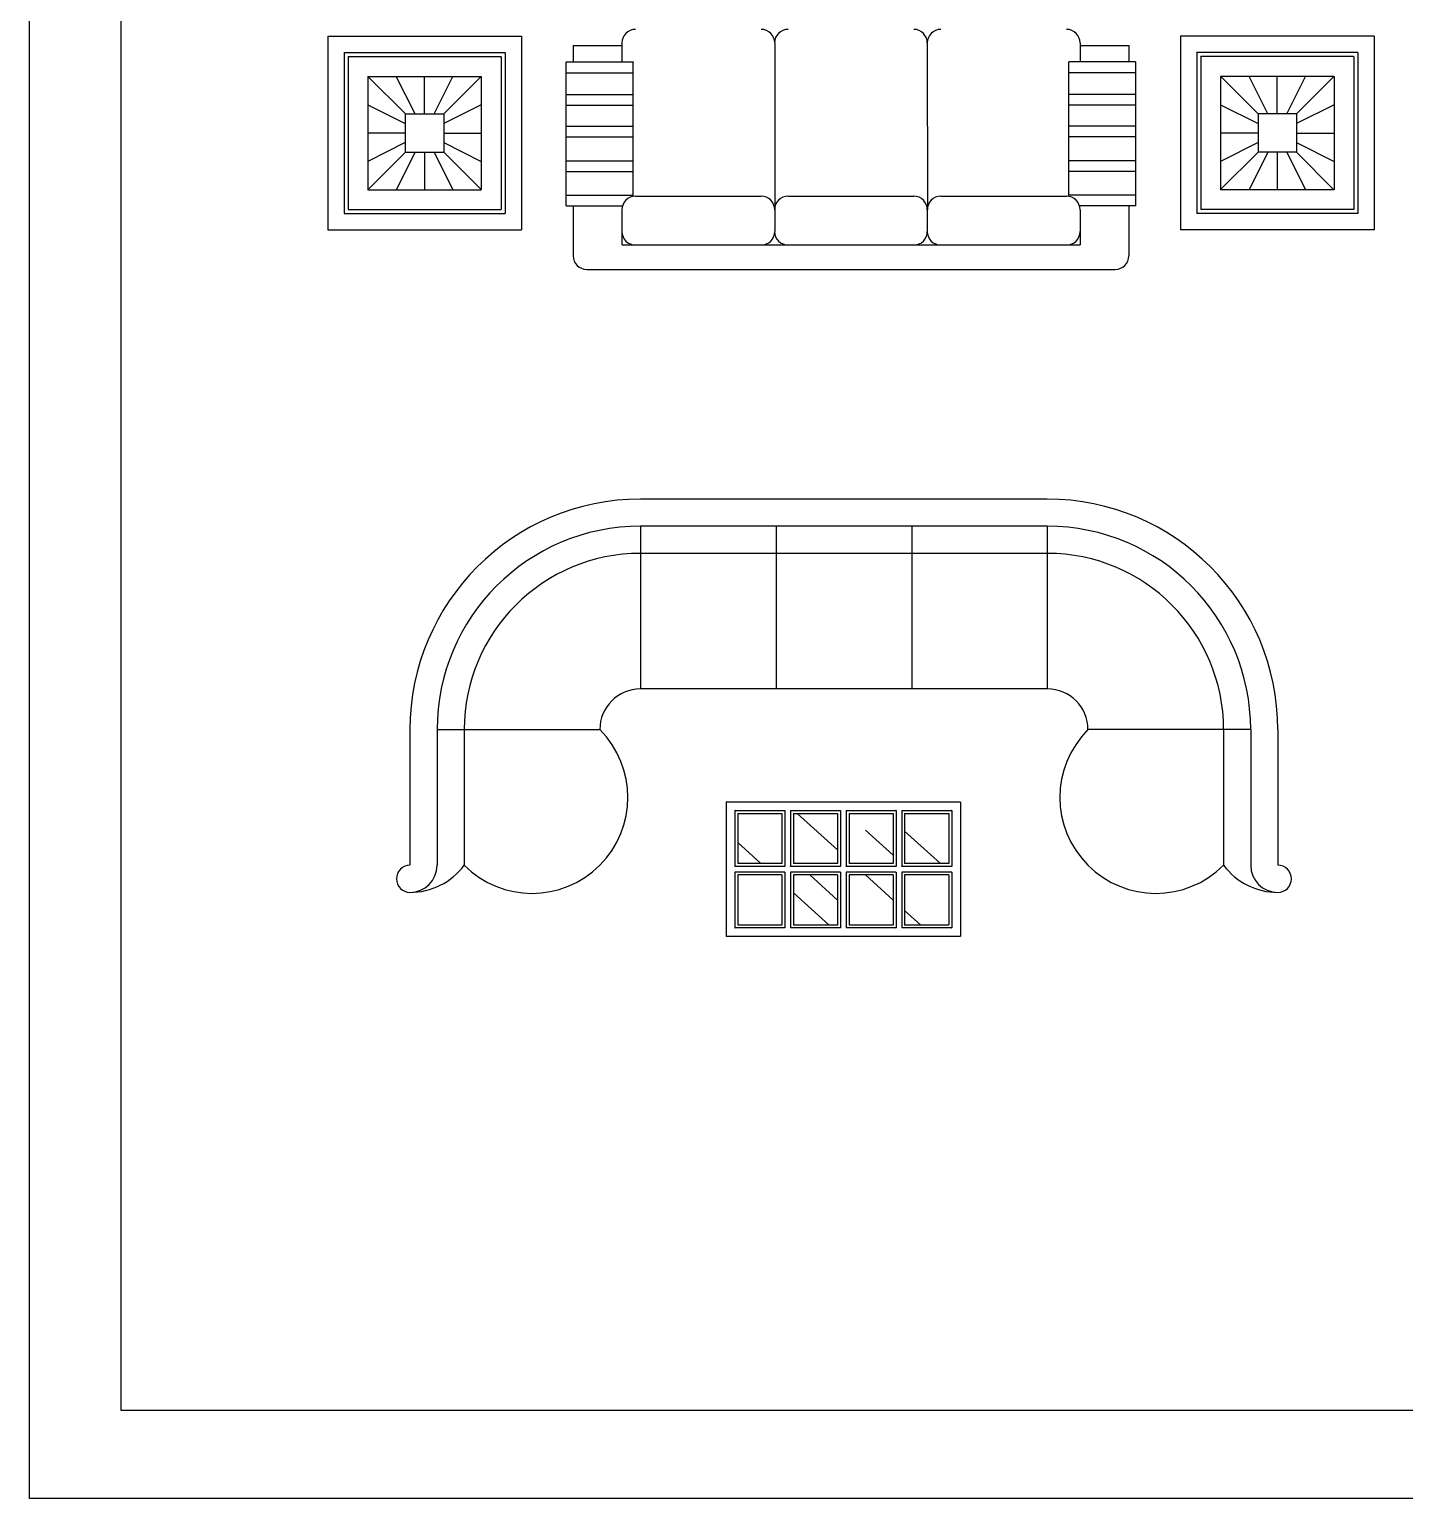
# Model space of a CAD drawing. Header units: inches. Extents: x 4.9 to 47.4, y 12.3 to 37.1.
# Drawn here: x 4.94 to 10.01, y 12.28 to 17.7 of the extents above; entities that cross this region are included whole.
import ezdxf

# ---------------------------------------------------------------- set-up
doc = ezdxf.new("R2010")
doc.units = ezdxf.units.IN
doc.header["$MEASUREMENT"] = 0
for name, color, linetype in [('02', 2, 'Continuous'), ('4', 4, 'Continuous'), ('kadrbm', 4, 'Continuous')]:
    doc.layers.add(name, color=color, linetype=linetype)

# ---------------------------------------------------------------- blocks, each defined once
blk = doc.blocks.new('kadrbm')
at = {"layer": 'kadrbm', "color": 4}
blk.add_lwpolyline([(0, 0), (0, 24.7972), (21, 24.7972), (21, 0), (0, 0)], close=True, dxfattribs=at)
blk.add_lwpolyline([(20.6631, 0.3257), (20.6631, 24.4603), (0.3369, 24.4603), (0.3369, 0.3257), (20.6631, 0.3257)], dxfattribs=at)

msp = doc.modelspace()

# ---------------------------------------------------------------- linework, layer by layer
at = {"layer": '02'}
for p, q in [((6.1026, 17.61), (6.1021, 17.6095)), ((6.1021, 17.6095), (6.1021, 17.0165)), ((6.1026, 17.61), (6.6956, 17.61)), ((6.6961, 17.6095), (6.6956, 17.61)), ((6.6961, 17.6095), (6.6961, 17.0165)), ((7.6901, 17.6454), (7.6901, 16.9504)), ((9.2463, 17.6095), (9.2468, 17.61)), ((9.2463, 17.6095), (9.2463, 17.0165)), ((9.8398, 17.61), (9.2468, 17.61)), ((9.8398, 17.61), (9.8403, 17.6095)), ((9.8403, 17.6095), (9.8403, 17.0165)), ((6.1176, 17.595), (6.1171, 17.5945)), ((6.1171, 17.5945), (6.1171, 17.0315)), ((6.1176, 17.595), (6.6806, 17.595)), ((6.6811, 17.5945), (6.6806, 17.595)), ((6.6811, 17.5945), (6.6811, 17.0315)), ((6.9214, 17.5749), (6.9219, 17.5754)), ((6.9214, 17.0443), (6.9214, 17.5749)), ((6.9219, 17.5754), (7.1678, 17.5754)), ((7.1678, 17.5754), (7.1683, 17.5749)), ((7.1683, 17.0796), (7.1683, 17.5749)), ((8.7751, 17.5754), (8.7746, 17.5749)), ((8.7746, 17.0796), (8.7746, 17.5749)), ((9.0209, 17.5754), (8.7751, 17.5754)), ((9.0214, 17.5749), (9.0209, 17.5754)), ((9.0214, 17.0443), (9.0214, 17.5749)), ((9.2613, 17.5945), (9.2618, 17.595)), ((9.2613, 17.5945), (9.2613, 17.0315)), ((9.8248, 17.595), (9.2618, 17.595)), ((9.8248, 17.595), (9.8253, 17.5945)), ((9.8253, 17.5945), (9.8253, 17.0315)), ((6.1905, 17.5221), (6.19, 17.5216)), ((6.19, 17.5216), (6.19, 17.1044)), ((6.1905, 17.5221), (6.3286, 17.3839)), ((6.1905, 17.5221), (6.6076, 17.5221)), ((6.3639, 17.3839), (6.2948, 17.5221)), ((6.3991, 17.3839), (6.3991, 17.5221)), ((6.4343, 17.3839), (6.5034, 17.5221)), ((6.6076, 17.5221), (6.4695, 17.3839)), ((6.6081, 17.5216), (6.6076, 17.5221)), ((6.6081, 17.5216), (6.6081, 17.1044)), ((6.9219, 17.5354), (7.1678, 17.5354)), ((9.0204, 17.5354), (8.7746, 17.5354)), ((9.3342, 17.5216), (9.3347, 17.5221)), ((9.3342, 17.5216), (9.3342, 17.1044)), ((9.7519, 17.5221), (9.3347, 17.5221)), ((9.3347, 17.5221), (9.4729, 17.3839)), ((9.5081, 17.3839), (9.439, 17.5221)), ((9.5433, 17.3839), (9.5433, 17.5221)), ((9.5785, 17.3839), (9.6476, 17.5221)), ((9.7519, 17.5221), (9.6138, 17.3839)), ((9.7519, 17.5221), (9.7524, 17.5216)), ((9.7524, 17.5216), (9.7524, 17.1044)), ((6.9219, 17.4556), (7.1678, 17.4556)), ((9.0204, 17.4556), (8.7746, 17.4556)), ((6.19, 17.4173), (6.3281, 17.3482)), ((6.6081, 17.4173), (6.47, 17.3482)), ((6.9219, 17.4156), (7.1678, 17.4156)), ((9.0204, 17.4156), (8.7746, 17.4156)), ((9.3342, 17.4173), (9.4724, 17.3482)), ((9.7524, 17.4173), (9.6143, 17.3482)), ((6.3281, 17.3834), (6.3286, 17.3839)), ((6.3281, 17.3834), (6.3281, 17.2426)), ((6.3286, 17.3839), (6.4695, 17.3839)), ((6.4695, 17.3839), (6.47, 17.3834)), ((6.47, 17.3834), (6.47, 17.2426)), ((6.9219, 17.339), (7.1678, 17.339)), ((9.0204, 17.339), (8.7746, 17.339)), ((9.4729, 17.3839), (9.4724, 17.3834)), ((9.4724, 17.3834), (9.4724, 17.2426)), ((9.6138, 17.3839), (9.4729, 17.3839)), ((9.6143, 17.3834), (9.6138, 17.3839)), ((9.6143, 17.3834), (9.6143, 17.2426)), ((6.3281, 17.313), (6.19, 17.313)), ((6.47, 17.313), (6.6081, 17.313)), ((6.9219, 17.299), (7.1678, 17.299)), ((9.0204, 17.299), (8.7746, 17.299)), ((9.4724, 17.313), (9.3342, 17.313)), ((9.6143, 17.313), (9.7524, 17.313)), ((6.3281, 17.2778), (6.19, 17.2087)), ((6.3286, 17.2421), (6.1905, 17.1039)), ((6.3639, 17.2421), (6.2948, 17.1039)), ((6.3286, 17.2421), (6.3281, 17.2426)), ((6.3286, 17.2421), (6.4695, 17.2421)), ((6.3991, 17.2421), (6.3991, 17.1039)), ((6.4343, 17.2421), (6.5034, 17.1039)), ((6.47, 17.2426), (6.4695, 17.2421)), ((6.4695, 17.2421), (6.6081, 17.1044)), ((6.47, 17.2778), (6.6081, 17.2087)), ((9.4724, 17.2778), (9.3342, 17.2087)), ((9.4729, 17.2421), (9.3342, 17.1044)), ((9.5081, 17.2421), (9.439, 17.1039)), ((9.4724, 17.2426), (9.4729, 17.2421)), ((9.6138, 17.2421), (9.4729, 17.2421)), ((9.5433, 17.2421), (9.5433, 17.1039)), ((9.5785, 17.2421), (9.6476, 17.1039)), ((9.6138, 17.2421), (9.6143, 17.2426)), ((9.6138, 17.2421), (9.7519, 17.1039)), ((9.6143, 17.2778), (9.7524, 17.2087)), ((6.9219, 17.2111), (7.1678, 17.2111)), ((9.0204, 17.2111), (8.7746, 17.2111)), ((6.9219, 17.1711), (7.1678, 17.1711)), ((9.0204, 17.1711), (8.7746, 17.1711)), ((6.19, 17.1044), (6.1905, 17.1039)), ((6.1905, 17.1039), (6.6076, 17.1039)), ((6.6076, 17.1039), (6.6081, 17.1044)), ((6.9214, 17.0843), (7.1683, 17.0843)), ((7.177, 17.0804), (7.6401, 17.0804)), ((7.7396, 17.0804), (8.2028, 17.0804)), ((8.3028, 17.0804), (8.7659, 17.0804)), ((9.0209, 17.0843), (8.7741, 17.0843)), ((9.3347, 17.1039), (9.3342, 17.1044)), ((9.7519, 17.1039), (9.3347, 17.1039)), ((9.7524, 17.1044), (9.7519, 17.1039)), ((6.1021, 17.0165), (6.1026, 17.016)), ((6.1026, 17.016), (6.6956, 17.016)), ((6.1171, 17.0315), (6.1176, 17.031)), ((6.1176, 17.031), (6.6806, 17.031)), ((6.6806, 17.031), (6.6811, 17.0315)), ((6.6956, 17.016), (6.6961, 17.0165)), ((6.9214, 17.0443), (7.129, 17.0443)), ((8.2528, 17.0304), (8.2528, 16.9504)), ((9.0214, 17.0443), (8.8139, 17.0443)), ((9.2468, 17.016), (9.2463, 17.0165)), ((9.8398, 17.016), (9.2468, 17.016)), ((9.2618, 17.031), (9.2613, 17.0315)), ((9.8248, 17.031), (9.2618, 17.031)), ((9.8253, 17.0315), (9.8248, 17.031)), ((9.8403, 17.0165), (9.8398, 17.016)), ((7.177, 16.9009), (7.1775, 16.9004)), ((7.7396, 16.9009), (7.7401, 16.9004)), ((8.8154, 16.9004), (8.8159, 16.9009)), ((7.1952, 15.8633), (7.1952, 15.2633)), ((7.6952, 15.8633), (7.6952, 15.2633)), ((8.1952, 15.8633), (8.1952, 15.2633)), ((8.6952, 15.8633), (8.6952, 15.2633)), ((8.6952, 15.7633), (7.1952, 15.7633)), ((8.6952, 15.2633), (7.1952, 15.2633)), ((6.4452, 15.1133), (7.0452, 15.1133)), ((6.5452, 15.1133), (6.5452, 14.6133)), ((9.4452, 15.1133), (8.8452, 15.1133)), ((9.3452, 15.1133), (9.3452, 14.6133)), ((7.5117, 14.8471), (7.5114, 14.8467)), ((7.5438, 14.815), (7.5434, 14.8147)), ((7.5434, 14.8147), (7.5434, 14.6095)), ((7.5438, 14.815), (7.727, 14.815)), ((7.554, 14.8041), (7.5543, 14.8045)), ((7.554, 14.8041), (7.554, 14.6197)), ((7.5543, 14.8045), (7.7168, 14.8045)), ((7.7168, 14.8045), (7.7168, 14.6197)), ((7.7274, 14.8147), (7.727, 14.815)), ((7.7274, 14.8147), (7.7274, 14.6095)), ((7.7485, 14.8147), (7.7488, 14.815)), ((7.7485, 14.8147), (7.7485, 14.6095)), ((7.7488, 14.815), (7.9321, 14.815)), ((7.759, 14.8045), (7.9219, 14.8045)), ((7.759, 14.8045), (7.759, 14.6197)), ((7.7727, 14.8045), (7.9219, 14.67)), ((7.9219, 14.8045), (7.9219, 14.6197)), ((7.9324, 14.8147), (7.9321, 14.815)), ((7.9324, 14.8147), (7.9324, 14.6095)), ((7.9539, 14.815), (7.9536, 14.8147)), ((7.9536, 14.8147), (7.9536, 14.6095)), ((7.9539, 14.815), (8.1372, 14.815)), ((7.9641, 14.8045), (8.127, 14.8045)), ((7.9641, 14.8045), (7.9641, 14.6197)), ((8.127, 14.8045), (8.127, 14.6197)), ((8.1375, 14.8147), (8.1372, 14.815)), ((8.1375, 14.8147), (8.1375, 14.6095)), ((8.159, 14.815), (8.1586, 14.8147)), ((8.1586, 14.8147), (8.1586, 14.6095)), ((8.159, 14.815), (8.3423, 14.815)), ((8.1692, 14.8045), (8.3317, 14.8045)), ((8.1692, 14.8045), (8.1692, 14.6197)), ((8.3321, 14.8041), (8.3321, 14.6197)), ((8.3426, 14.8147), (8.3423, 14.815)), ((8.3426, 14.8147), (8.3426, 14.6095)), ((8.0245, 14.7429), (8.127, 14.6505)), ((8.1689, 14.7388), (8.301, 14.6197)), ((7.554, 14.6967), (7.6393, 14.6197)), ((7.5438, 14.6092), (7.5434, 14.6095)), ((7.5438, 14.588), (7.5434, 14.5877)), ((7.5434, 14.5877), (7.5434, 14.3825)), ((7.727, 14.6092), (7.5438, 14.6092)), ((7.727, 14.588), (7.5438, 14.588)), ((7.7168, 14.6197), (7.554, 14.6197)), ((7.554, 14.5775), (7.554, 14.3931)), ((7.7168, 14.5775), (7.554, 14.5775)), ((7.7168, 14.5775), (7.7168, 14.3927)), ((7.727, 14.6092), (7.7274, 14.6095)), ((7.7274, 14.5877), (7.727, 14.588)), ((7.7274, 14.5877), (7.7274, 14.3825)), ((7.7488, 14.6092), (7.7485, 14.6095)), ((7.7485, 14.5877), (7.7488, 14.588)), ((7.7485, 14.5877), (7.7485, 14.3825)), ((7.9321, 14.6092), (7.7488, 14.6092)), ((7.9321, 14.588), (7.7488, 14.588)), ((7.9219, 14.6197), (7.759, 14.6197)), ((7.9219, 14.5775), (7.759, 14.5775)), ((7.759, 14.5775), (7.759, 14.3927)), ((7.8194, 14.5775), (7.9219, 14.4851)), ((7.9219, 14.5775), (7.9219, 14.3927)), ((7.9321, 14.6092), (7.9324, 14.6095)), ((7.9321, 14.588), (7.9324, 14.5877)), ((7.9324, 14.5877), (7.9324, 14.3825)), ((7.9539, 14.6092), (7.9536, 14.6095)), ((7.9536, 14.5877), (7.9539, 14.588)), ((7.9536, 14.5877), (7.9536, 14.3825)), ((8.1372, 14.6092), (7.9539, 14.6092)), ((8.1372, 14.588), (7.9539, 14.588)), ((8.127, 14.6197), (7.9641, 14.6197)), ((7.9641, 14.5775), (7.9641, 14.3927)), ((8.127, 14.5775), (7.9641, 14.5775)), ((8.0245, 14.5775), (8.127, 14.4851)), ((8.127, 14.5775), (8.127, 14.3927)), ((8.1372, 14.6092), (8.1375, 14.6095)), ((8.1372, 14.588), (8.1375, 14.5877)), ((8.1375, 14.5877), (8.1375, 14.3825)), ((8.159, 14.6092), (8.1586, 14.6095)), ((8.159, 14.588), (8.1586, 14.5877)), ((8.1586, 14.5877), (8.1586, 14.3825)), ((8.3423, 14.6092), (8.159, 14.6092)), ((8.3423, 14.588), (8.159, 14.588)), ((8.3321, 14.6197), (8.1692, 14.6197)), ((8.1692, 14.5775), (8.1692, 14.3927)), ((8.3321, 14.5775), (8.1692, 14.5775)), ((8.3321, 14.5775), (8.3321, 14.3931)), ((8.3423, 14.6092), (8.3426, 14.6095)), ((8.3426, 14.5877), (8.3423, 14.588)), ((8.3426, 14.5877), (8.3426, 14.3825)), ((7.759, 14.5118), (7.8911, 14.3927)), ((8.1692, 14.447), (8.2295, 14.3927)), ((7.5434, 14.3825), (7.5438, 14.3822)), ((7.727, 14.3822), (7.5438, 14.3822)), ((7.554, 14.3931), (7.5543, 14.3927)), ((7.7168, 14.3927), (7.5543, 14.3927)), ((7.727, 14.3822), (7.7274, 14.3825)), ((7.7488, 14.3822), (7.7485, 14.3825)), ((7.9321, 14.3822), (7.7488, 14.3822)), ((7.9219, 14.3927), (7.759, 14.3927)), ((7.9321, 14.3822), (7.9324, 14.3825)), ((7.9539, 14.3822), (7.9536, 14.3825)), ((8.1372, 14.3822), (7.9539, 14.3822)), ((8.127, 14.3927), (7.9641, 14.3927)), ((8.1372, 14.3822), (8.1375, 14.3825)), ((8.1586, 14.3825), (8.159, 14.3822)), ((8.3423, 14.3822), (8.159, 14.3822)), ((8.3317, 14.3927), (8.1692, 14.3927)), ((8.3423, 14.3822), (8.3426, 14.3825)), ((7.5114, 14.3505), (7.5117, 14.3501))]:
    msp.add_line(p, q, dxfattribs=at)
for centre, radius, start, end in [((7.177, 17.0304), 0.05, 90, 180), ((7.6401, 17.0304), 0.05, 0, 90), ((7.7396, 17.0304), 0.05, 90, 180), ((8.2028, 17.0304), 0.05, 0, 90), ((8.3028, 17.0304), 0.05, 90, 180), ((8.7659, 17.0304), 0.05, 0, 90), ((7.177, 16.9504), 0.05, 180, 270), ((7.6401, 16.9504), 0.05, 270, 0), ((7.7396, 16.9504), 0.05, 180, 270), ((8.2028, 16.9504), 0.05, 270, 0), ((8.3028, 16.9504), 0.05, 180, 270), ((8.7659, 16.9504), 0.05, 270, 0), ((7.1952, 15.1133), 0.65, 90, 180), ((8.6952, 15.1133), 0.65, 0, 90), ((7.1952, 15.1133), 0.15, 90, 180), ((8.6952, 15.1133), 0.15, 0, 90), ((6.7952, 14.8633), 0.3536, 225, 45), ((9.0952, 14.8633), 0.3536, 135, 315), ((6.3452, 14.7633), 0.25, 270, 323.1301), ((9.5452, 14.7633), 0.25, 216.8699, 270), ((9.5452, 14.6133), 0.1, 180, 270)]:
    msp.add_arc(centre, radius, start, end, dxfattribs=at)
at = {"layer": '4'}
for p, q in [((6.0421, 17.67), (6.7561, 17.67)), ((6.0421, 17.67), (6.0421, 16.956)), ((6.7561, 17.67), (6.7561, 16.956)), ((9.1863, 17.67), (9.1863, 16.956)), ((9.9003, 17.67), (9.1863, 17.67)), ((9.9003, 17.67), (9.9003, 16.956)), ((6.947, 17.6354), (6.947, 17.5754)), ((6.947, 17.6354), (7.127, 17.6354)), ((7.127, 17.6454), (7.127, 17.5754)), ((8.2528, 17.6454), (8.2533, 17.0304)), ((8.8159, 17.6454), (8.8159, 17.5754)), ((8.8159, 17.6354), (8.9959, 17.6354)), ((8.9959, 17.6354), (8.9959, 17.5754)), ((6.947, 17.0443), (6.947, 16.8604)), ((7.127, 17.0304), (7.127, 16.9009)), ((8.8159, 17.0304), (8.8159, 16.9009)), ((8.9959, 17.0443), (8.9959, 16.8604)), ((6.0421, 16.956), (6.7561, 16.956)), ((9.9003, 16.956), (9.1863, 16.956)), ((7.1275, 16.9004), (8.8159, 16.9004)), ((6.997, 16.8104), (8.9459, 16.8104)), ((8.6952, 15.9633), (7.1952, 15.9633)), ((8.6952, 15.8633), (7.1952, 15.8633)), ((6.3452, 15.1133), (6.3452, 14.6133)), ((6.4452, 15.1133), (6.4452, 14.6133)), ((9.4452, 15.1133), (9.4452, 14.6133)), ((9.5452, 15.1133), (9.5452, 14.6133)), ((7.5114, 14.8467), (7.5114, 14.3505)), ((7.5117, 14.8471), (8.3743, 14.8471)), ((8.3746, 14.8467), (8.3746, 14.3505)), ((8.3743, 14.3501), (7.5117, 14.3501))]:
    msp.add_line(p, q, dxfattribs=at)
for centre, radius, start, end in [((7.177, 17.6454), 0.05, 90, 180), ((7.6401, 17.6454), 0.05, 0, 90), ((7.7396, 17.6454), 0.05, 90, 180), ((8.2028, 17.6454), 0.05, 0, 90), ((8.3028, 17.6454), 0.05, 90, 180), ((8.7659, 17.6454), 0.05, 0, 90), ((6.997, 16.8604), 0.05, 180, 270), ((8.9459, 16.8604), 0.05, 270, 0), ((7.1952, 15.1133), 0.85, 90, 180), ((8.6952, 15.1133), 0.85, 0, 90), ((7.1952, 15.1133), 0.75, 90, 180), ((8.6952, 15.1133), 0.75, 0, 90), ((6.3452, 14.5633), 0.05, 90, 270), ((6.3452, 14.6133), 0.1, 270, 0), ((9.5452, 14.5633), 0.05, 270, 90)]:
    msp.add_arc(centre, radius, start, end, dxfattribs=at)

# ---------------------------------------------------------------- block references
at = {"layer": 'kadrbm'}
msp.add_blockref('kadrbm', (4.942, 12.2779), dxfattribs=at)

doc.saveas('drawing.dxf')
